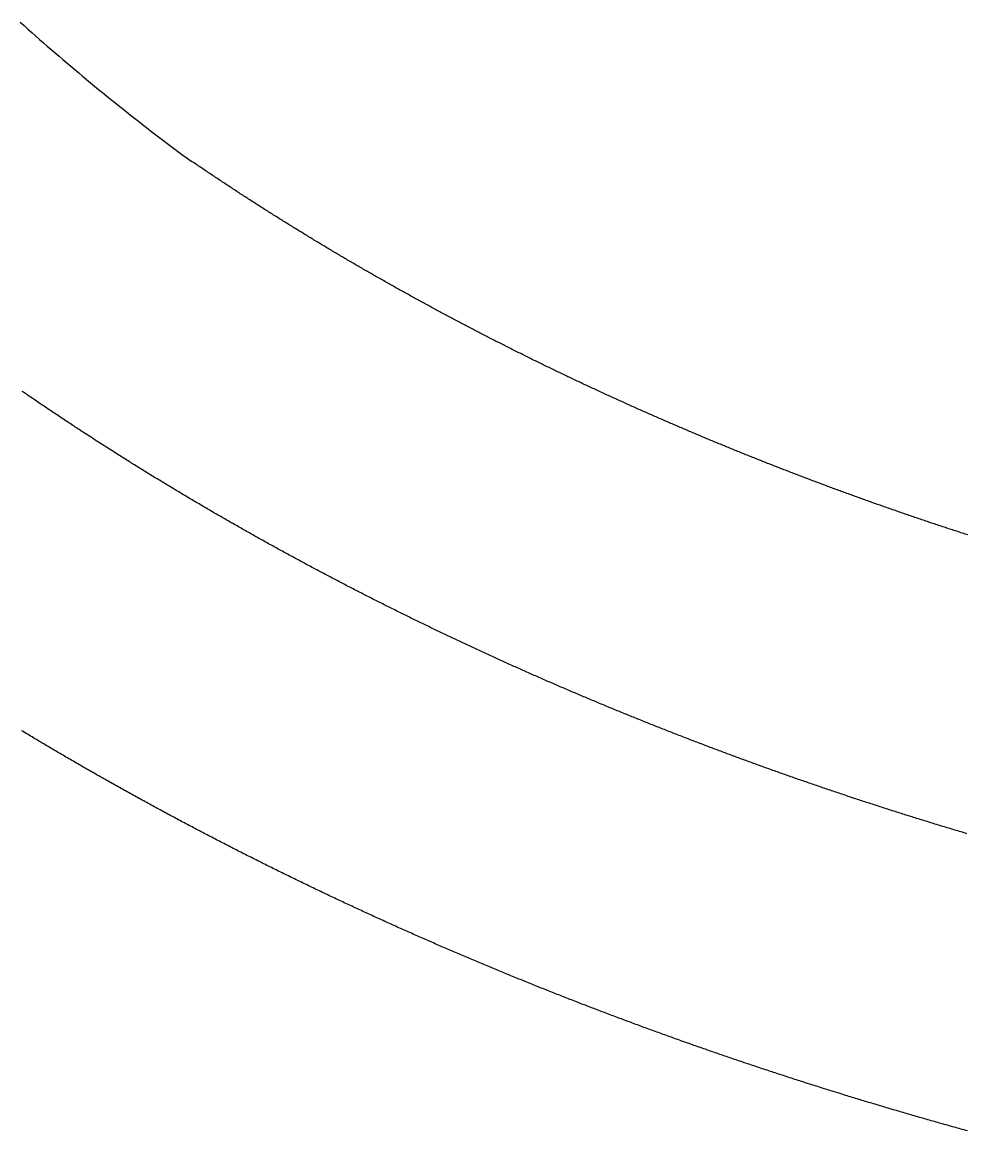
# Model space of a CAD drawing. Extents: x 10 to 206, y -65 to 73.
# Drawn here: x 169.824 to 170.258, y -52.644 to -52.136 of the extents above; entities that cross this region are included whole.
import ezdxf

# ---------------------------------------------------------------- set-up
doc = ezdxf.new("R2010")
doc.units = 0
doc.header["$LTSCALE"] = 0.5
doc.layers.add('LOGO', color=7, linetype='Continuous')

msp = doc.modelspace()

# ---------------------------------------------------------------- linework, layer by layer
at = {"layer": 'LOGO'}
for points in [[(169.82354068, -52.13602184), (169.82531202, -52.13760702), (169.82708594, -52.13918751), (169.82886246, -52.14076331), (169.83064155, -52.1423344), (169.83242322, -52.14390076), (169.83420744, -52.14546238), (169.8359942, -52.14701926), (169.83778351, -52.14857138), (169.83957535, -52.15011871), (169.8413697, -52.15166126), (169.84316657, -52.15319901), (169.84496593, -52.15473195), (169.84676778, -52.15626006), (169.84857212, -52.15778332), (169.85037892, -52.15930174), (169.85218818, -52.16081529), (169.8539999, -52.16232396), (169.85581405, -52.16382773), (169.85763063, -52.1653266), (169.85944964, -52.16682056), (169.86127105, -52.16830958), (169.86309487, -52.16979366), (169.86492108, -52.17127278), (169.86674967, -52.17274694), (169.86858063, -52.17421611), (169.87041395, -52.17568028), (169.87224963, -52.17713945), (169.87408765, -52.17859359), (169.875928, -52.1800427), (169.87777067, -52.18148676), (169.87961566, -52.18292576), (169.88146294, -52.18435969), (169.88331253, -52.18578853), (169.88516439, -52.18721227), (169.88701853, -52.1886309), (169.88887493, -52.19004441), (169.89073359, -52.19145277), (169.89259449, -52.19285599), (169.89445762, -52.19425404), (169.89632298, -52.19564691), (169.89819056, -52.19703459), (169.90006033, -52.19841707), (169.90193231, -52.19979433)], [(170.25809977, -52.37118205), (170.25745662, -52.3709742), (170.25681361, -52.37076609), (170.25617072, -52.37055773), (170.25552796, -52.3703491), (170.25488533, -52.37014022), (170.25424283, -52.36993107), (170.25360046, -52.36972167), (170.25295821, -52.36951201), (170.2523161, -52.36930209), (170.25167412, -52.36909191), (170.25103226, -52.36888148), (170.25039054, -52.36867078), (170.24974895, -52.36845983), (170.24910749, -52.36824862), (170.24846615, -52.36803715), (170.24782495, -52.36782542), (170.24718388, -52.36761343), (170.24654294, -52.36740118), (170.24590214, -52.36718868), (170.24526146, -52.36697591), (170.24462092, -52.36676289), (170.2439805, -52.3665496), (170.24334022, -52.36633606), (170.24270008, -52.36612226), (170.24206006, -52.3659082), (170.24142018, -52.36569389), (170.24078043, -52.36547931), (170.24014081, -52.36526447), (170.23950133, -52.36504938), (170.23886198, -52.36483403), (170.23822276, -52.36461841), (170.23758368, -52.36440254), (170.23694473, -52.36418641), (170.23630592, -52.36397002), (170.23566724, -52.36375337), (170.23502869, -52.36353647), (170.23439028, -52.3633193), (170.23375201, -52.36310188), (170.23311387, -52.36288419), (170.23247586, -52.36266625), (170.23183799, -52.36244804), (170.23120026, -52.36222958), (170.23056266, -52.36201086), (170.2299252, -52.36179188), (170.22928787, -52.36157264), (170.22865068, -52.36135314), (170.22801363, -52.36113339), (170.22737671, -52.36091337), (170.22673993, -52.36069309), (170.22610329, -52.36047256), (170.22546679, -52.36025176), (170.22483042, -52.36003071), (170.22419419, -52.3598094), (170.2235581, -52.35958783), (170.22292215, -52.35936599), (170.22228633, -52.3591439), (170.22165065, -52.35892155), (170.22101511, -52.35869894), (170.22037971, -52.35847607), (170.21974445, -52.35825295), (170.21910933, -52.35802956), (170.21847435, -52.35780591), (170.21783951, -52.357582), (170.21720481, -52.35735784), (170.21657024, -52.35713341), (170.21593582, -52.35690873), (170.21530154, -52.35668378), (170.21466739, -52.35645858), (170.21403339, -52.35623312), (170.21339953, -52.35600739), (170.21276581, -52.35578141), (170.21213223, -52.35555517), (170.2114988, -52.35532867), (170.2108655, -52.35510191), (170.21023235, -52.35487489), (170.20959934, -52.35464761), (170.20896647, -52.35442007), (170.20833374, -52.35419227), (170.20770115, -52.35396421), (170.20706871, -52.35373589), (170.20643641, -52.35350731), (170.20580426, -52.35327847), (170.20517224, -52.35304937), (170.20454037, -52.35282002), (170.20390865, -52.3525904), (170.20327707, -52.35236052), (170.20264563, -52.35213038), (170.20201433, -52.35189999), (170.20138318, -52.35166933), (170.20075218, -52.35143841), (170.20012132, -52.35120724), (170.1994906, -52.3509758), (170.19886003, -52.35074411), (170.19822961, -52.35051215), (170.19759933, -52.35027993), (170.19696919, -52.35004746), (170.1963392, -52.34981472), (170.19570936, -52.34958173), (170.19507967, -52.34934847), (170.19445012, -52.34911496), (170.19382071, -52.34888118), (170.19319146, -52.34864715), (170.19256235, -52.34841285), (170.19193338, -52.3481783), (170.19130457, -52.34794348), (170.1906759, -52.34770841), (170.19004738, -52.34747307), (170.18941901, -52.34723747), (170.18879078, -52.34700162), (170.18816271, -52.3467655), (170.18753478, -52.34652913), (170.186907, -52.34629249), (170.18627937, -52.34605559), (170.18565189, -52.34581844), (170.18502456, -52.34558102), (170.18439738, -52.34534334), (170.18377034, -52.34510541), (170.18314346, -52.34486721), (170.18251673, -52.34462875), (170.18189014, -52.34439003), (170.18126371, -52.34415106), (170.18063743, -52.34391182), (170.18001129, -52.34367232), (170.17938531, -52.34343256), (170.17875948, -52.34319254), (170.1781338, -52.34295226), (170.17750827, -52.34271172), (170.1768829, -52.34247092), (170.17625767, -52.34222986), (170.1756326, -52.34198854), (170.17500768, -52.34174696), (170.17438291, -52.34150512), (170.1737583, -52.34126301), (170.17313383, -52.34102065), (170.17250952, -52.34077803), (170.17188537, -52.34053514), (170.17126136, -52.340292), (170.17063751, -52.34004859), (170.17001381, -52.33980493), (170.16939027, -52.339561), (170.16876688, -52.33931681), (170.16814365, -52.33907237), (170.16752056, -52.33882766), (170.16689764, -52.33858269), (170.16627487, -52.33833746), (170.16565225, -52.33809197), (170.16502979, -52.33784622), (170.16440748, -52.33760021), (170.16378533, -52.33735394), (170.16316333, -52.33710741), (170.16254149, -52.33686061), (170.16191981, -52.33661356), (170.16129828, -52.33636625), (170.16067691, -52.33611867), (170.1600557, -52.33587083), (170.15943464, -52.33562274), (170.15881374, -52.33537438), (170.15819299, -52.33512576), (170.15757241, -52.33487688), (170.15695198, -52.33462774), (170.15633171, -52.33437834), (170.15571159, -52.33412868), (170.15509164, -52.33387875), (170.15447184, -52.33362857), (170.1538522, -52.33337813), (170.15323272, -52.33312742), (170.1526134, -52.33287645), (170.15199423, -52.33262523), (170.15137523, -52.33237374), (170.15075639, -52.33212199), (170.1501377, -52.33186998), (170.14951917, -52.33161771), (170.14890081, -52.33136517), (170.1482826, -52.33111238), (170.14766456, -52.33085932), (170.14704667, -52.33060601), (170.14642895, -52.33035243), (170.14581139, -52.33009859), (170.14519398, -52.32984449), (170.14457674, -52.32959013), (170.14395966, -52.32933551), (170.14334274, -52.32908063), (170.14272599, -52.32882549), (170.14210939, -52.32857008), (170.14149296, -52.32831441), (170.14087669, -52.32805849), (170.14026058, -52.3278023), (170.13964464, -52.32754585), (170.13902885, -52.32728914), (170.13841323, -52.32703216), (170.13779778, -52.32677493), (170.13718248, -52.32651744), (170.13656735, -52.32625968), (170.13595239, -52.32600166), (170.13533759, -52.32574338), (170.13472295, -52.32548484), (170.13410848, -52.32522604), (170.13349417, -52.32496698), (170.13288002, -52.32470765), (170.13226604, -52.32444806), (170.13165223, -52.32418822), (170.13103858, -52.32392811), (170.1304251, -52.32366774), (170.12981178, -52.3234071), (170.12919863, -52.32314621), (170.12858564, -52.32288505), (170.12797282, -52.32262364), (170.12736016, -52.32236196), (170.12674768, -52.32210002), (170.12613536, -52.32183782), (170.1255232, -52.32157535), (170.12491122, -52.32131263), (170.1242994, -52.32104964), (170.12368774, -52.3207864), (170.12307626, -52.32052289), (170.12246494, -52.32025911), (170.12185379, -52.31999508), (170.12124281, -52.31973079), (170.120632, -52.31946623), (170.12002136, -52.31920141), (170.11941088, -52.31893633), (170.11880058, -52.31867099), (170.11819044, -52.31840539), (170.11758047, -52.31813952), (170.11697067, -52.31787339), (170.11636105, -52.31760701), (170.11575159, -52.31734035), (170.1151423, -52.31707344), (170.11453318, -52.31680627), (170.11392423, -52.31653883), (170.11331546, -52.31627113), (170.11270685, -52.31600317), (170.11209841, -52.31573495), (170.11149015, -52.31546647), (170.11088206, -52.31519772), (170.11027413, -52.31492871), (170.10966638, -52.31465944), (170.10905881, -52.31438991), (170.1084514, -52.31412012), (170.10784417, -52.31385006), (170.1072371, -52.31357974), (170.10663021, -52.31330916), (170.1060235, -52.31303832), (170.10541696, -52.31276722), (170.10481059, -52.31249585), (170.10420439, -52.31222422), (170.10359837, -52.31195233), (170.10299252, -52.31168018), (170.10238684, -52.31140776), (170.10178134, -52.31113509), (170.10117601, -52.31086215), (170.10057086, -52.31058895), (170.09996588, -52.31031548), (170.09936108, -52.31004176), (170.09875645, -52.30976777), (170.098152, -52.30949352), (170.09754772, -52.309219), (170.09694362, -52.30894423), (170.09633969, -52.30866919), (170.09573594, -52.30839389), (170.09513237, -52.30811833), (170.09452897, -52.30784251), (170.09392575, -52.30756642), (170.0933227, -52.30729007), (170.09271984, -52.30701346), (170.09211715, -52.30673658), (170.09151463, -52.30645945), (170.0909123, -52.30618205), (170.09031014, -52.30590439), (170.08970816, -52.30562646), (170.08910635, -52.30534828), (170.08850473, -52.30506983), (170.08790328, -52.30479112), (170.08730202, -52.30451214), (170.08670093, -52.30423291), (170.08610002, -52.30395341), (170.08549929, -52.30367365), (170.08489873, -52.30339362), (170.08429836, -52.30311334), (170.08369817, -52.30283279), (170.08309816, -52.30255198), (170.08249832, -52.3022709), (170.08189867, -52.30198956), (170.0812992, -52.30170796), (170.08069991, -52.3014261), (170.0801008, -52.30114398), (170.07950187, -52.30086159), (170.07890312, -52.30057894), (170.07830455, -52.30029602), (170.07770616, -52.30001285), (170.07710796, -52.29972941), (170.07650993, -52.29944571), (170.07591209, -52.29916174), (170.07531444, -52.29887752), (170.07471696, -52.29859303), (170.07411967, -52.29830827), (170.07352256, -52.29802326), (170.07292563, -52.29773798), (170.07232888, -52.29745244), (170.07173232, -52.29716663), (170.07113594, -52.29688056), (170.07053975, -52.29659423), (170.06994374, -52.29630764), (170.06934791, -52.29602078), (170.06875227, -52.29573366), (170.06815681, -52.29544628), (170.06756154, -52.29515864), (170.06696645, -52.29487073), (170.06637155, -52.29458256), (170.06577683, -52.29429412), (170.0651823, -52.29400542), (170.06458795, -52.29371646), (170.06399379, -52.29342724), (170.06339982, -52.29313775), (170.06280603, -52.292848), (170.06221242, -52.29255799), (170.06161901, -52.29226771), (170.06102578, -52.29197717), (170.06043274, -52.29168637), (170.05983988, -52.2913953), (170.05924721, -52.29110397), (170.05865473, -52.29081238), (170.05806244, -52.29052052), (170.05747033, -52.29022841), (170.05687841, -52.28993602), (170.05628668, -52.28964338), (170.05569514, -52.28935047), (170.05510379, -52.2890573), (170.05451262, -52.28876386), (170.05392165, -52.28847016), (170.05333086, -52.2881762), (170.05274026, -52.28788197), (170.05214984, -52.28758749), (170.05155961, -52.28729273), (170.05096957, -52.28699772), (170.05037972, -52.28670244), (170.04979005, -52.2864069), (170.04920057, -52.2861111), (170.04861128, -52.28581503), (170.04802217, -52.2855187), (170.04743326, -52.28522211), (170.04684453, -52.28492525), (170.04625599, -52.28462813), (170.04566764, -52.28433075), (170.04507948, -52.28403311), (170.04449151, -52.2837352), (170.04390373, -52.28343703), (170.04331614, -52.28313859), (170.04272874, -52.2828399), (170.04214153, -52.28254094), (170.04155451, -52.28224172), (170.04096768, -52.28194224), (170.04038104, -52.28164249), (170.03979459, -52.28134248), (170.03920833, -52.28104221), (170.03862227, -52.28074167), (170.03803639, -52.28044088), (170.03745071, -52.28013982), (170.03686523, -52.2798385), (170.03627993, -52.27953691), (170.03569483, -52.27923506), (170.03510992, -52.27893296), (170.0345252, -52.27863058), (170.03394068, -52.27832795), (170.03335635, -52.27802505), (170.03277221, -52.2777219), (170.03218827, -52.27741847), (170.03160452, -52.27711479), (170.03102097, -52.27681085), (170.03043761, -52.27650664), (170.02985445, -52.27620217), (170.02927148, -52.27589744), (170.02868871, -52.27559244), (170.02810613, -52.27528719), (170.02752375, -52.27498167), (170.02694156, -52.27467589), (170.02635957, -52.27436985), (170.02577778, -52.27406354), (170.02519619, -52.27375698), (170.02461479, -52.27345015), (170.02403359, -52.27314306), (170.02345259, -52.27283571), (170.02287178, -52.27252809), (170.02229117, -52.27222022), (170.02171076, -52.27191208), (170.02113055, -52.27160368), (170.02055054, -52.27129502), (170.01997073, -52.2709861), (170.01939111, -52.27067692), (170.0188117, -52.27036747), (170.01823248, -52.27005776), (170.01765347, -52.26974779), (170.01707465, -52.26943756), (170.01649604, -52.26912707), (170.01591762, -52.26881632), (170.01533941, -52.2685053), (170.01476139, -52.26819402), (170.01418358, -52.26788248), (170.01360597, -52.26757068), (170.01302856, -52.26725862), (170.01245135, -52.2669463), (170.01187434, -52.26663372), (170.01129754, -52.26632087), (170.01072094, -52.26600776), (170.01014454, -52.2656944), (170.00956835, -52.26538077), (170.00899235, -52.26506688), (170.00841656, -52.26475273), (170.00784098, -52.26443831), (170.0072656, -52.26412364), (170.00669042, -52.2638087), (170.00611545, -52.26349351), (170.00554068, -52.26317805), (170.00496611, -52.26286233), (170.00439175, -52.26254635), (170.0038176, -52.26223011), (170.00324365, -52.26191361), (170.00266991, -52.26159685), (170.00209637, -52.26127983), (170.00152304, -52.26096254), (170.00094991, -52.260645), (170.000377, -52.26032719), (169.99980428, -52.26000913), (169.99923178, -52.2596908), (169.99865948, -52.25937221), (169.99808739, -52.25905336), (169.99751551, -52.25873425), (169.99694384, -52.25841488), (169.99637237, -52.25809525), (169.99580111, -52.25777536), (169.99523006, -52.25745521), (169.99465922, -52.25713479), (169.99408859, -52.25681412), (169.99351817, -52.25649319), (169.99294795, -52.25617199), (169.99237795, -52.25585054), (169.99180816, -52.25552882), (169.99123857, -52.25520685), (169.9906692, -52.25488461), (169.99010004, -52.25456212), (169.98953108, -52.25423936), (169.98896234, -52.25391634), (169.98839381, -52.25359307), (169.9878255, -52.25326953), (169.98725739, -52.25294573), (169.9866895, -52.25262167), (169.98612181, -52.25229735), (169.98555434, -52.25197278), (169.98498709, -52.25164794), (169.98442004, -52.25132284), (169.98385321, -52.25099748), (169.98328659, -52.25067186), (169.98272019, -52.25034598), (169.982154, -52.25001984), (169.98158802, -52.24969345), (169.98102226, -52.24936679), (169.98045671, -52.24903987), (169.97989137, -52.24871269), (169.97932626, -52.24838525), (169.97876135, -52.24805755), (169.97819666, -52.2477296), (169.97763219, -52.24740138), (169.97706793, -52.2470729), (169.97650389, -52.24674416), (169.97594007, -52.24641517), (169.97537646, -52.24608591), (169.97481307, -52.24575639), (169.97424989, -52.24542662), (169.97368693, -52.24509658), (169.97312419, -52.24476629), (169.97256167, -52.24443573), (169.97199936, -52.24410492), (169.97143728, -52.24377385), (169.97087541, -52.24344251), (169.97031376, -52.24311092), (169.96975233, -52.24277907), (169.96919111, -52.24244696), (169.96863012, -52.24211459), (169.96806935, -52.24178196), (169.96750879, -52.24144907), (169.96694846, -52.24111592), (169.96638834, -52.24078251), (169.96582845, -52.24044884), (169.96526877, -52.24011492), (169.96470932, -52.23978073), (169.96415009, -52.23944629), (169.96359107, -52.23911158), (169.96303228, -52.23877662), (169.96247372, -52.2384414), (169.96191537, -52.23810591), (169.96135724, -52.23777017), (169.96079934, -52.23743418), (169.96024166, -52.23709792), (169.95968421, -52.2367614), (169.95912697, -52.23642462), (169.95856996, -52.23608759), (169.95801317, -52.2357503), (169.95745661, -52.23541274), (169.95690027, -52.23507493), (169.95634415, -52.23473686), (169.95578826, -52.23439853), (169.9552326, -52.23405994), (169.95467715, -52.2337211), (169.95412194, -52.23338199), (169.95356695, -52.23304263), (169.95301218, -52.23270301), (169.95245764, -52.23236313), (169.95190332, -52.23202299), (169.95134924, -52.23168259), (169.95079537, -52.23134193), (169.95024174, -52.23100102), (169.94968833, -52.23065984), (169.94913515, -52.23031841), (169.94858219, -52.22997672), (169.94802946, -52.22963477), (169.94747697, -52.22929256), (169.94692469, -52.2289501), (169.94637265, -52.22860737), (169.94582084, -52.22826439), (169.94526925, -52.22792115), (169.94471789, -52.22757765), (169.94416676, -52.22723389), (169.94361586, -52.22688988), (169.94306519, -52.22654561), (169.94251475, -52.22620107), (169.94196454, -52.22585628), (169.94141456, -52.22551124), (169.94086481, -52.22516593), (169.9403153, -52.22482037), (169.93976601, -52.22447454), (169.93921695, -52.22412846), (169.93866813, -52.22378213), (169.93811953, -52.22343553), (169.93757117, -52.22308868), (169.93702304, -52.22274157), (169.93647514, -52.2223942), (169.93592748, -52.22204657), (169.93538004, -52.22169868), (169.93483284, -52.22135054), (169.93428588, -52.22100214), (169.93373914, -52.22065348), (169.93319264, -52.22030457), (169.93264638, -52.21995539), (169.93210034, -52.21960596), (169.93155455, -52.21925627), (169.93100898, -52.21890633), (169.93046365, -52.21855612), (169.92991856, -52.21820566), (169.9293737, -52.21785494), (169.92882908, -52.21750397), (169.92828469, -52.21715273), (169.92774054, -52.21680124), (169.92719662, -52.21644949), (169.92665294, -52.21609749), (169.9261095, -52.21574522), (169.92556629, -52.2153927), (169.92502332, -52.21503992), (169.92448059, -52.21468689), (169.9239381, -52.21433359), (169.92339584, -52.21398004), (169.92285382, -52.21362624), (169.92231204, -52.21327217), (169.9217705, -52.21291785), (169.92122919, -52.21256327), (169.92068813, -52.21220844), (169.9201473, -52.21185335), (169.91960671, -52.211498), (169.91906636, -52.21114239), (169.91852626, -52.21078652), (169.91798639, -52.2104304), (169.91744676, -52.21007403), (169.91690737, -52.20971739), (169.91636822, -52.2093605), (169.91582932, -52.20900335), (169.91529065, -52.20864595), (169.91475223, -52.20828829), (169.91421404, -52.20793037), (169.9136761, -52.20757219), (169.9131384, -52.20721376), (169.91260094, -52.20685507), (169.91206373, -52.20649612), (169.91152676, -52.20613692), (169.91099003, -52.20577746), (169.91045354, -52.20541775), (169.9099173, -52.20505778), (169.9093813, -52.20469755), (169.90884554, -52.20433706), (169.90831003, -52.20397632), (169.90777476, -52.20361532), (169.90723974, -52.20325407), (169.90670496, -52.20289256), (169.90617042, -52.20253079), (169.90563614, -52.20216877), (169.90510209, -52.20180649), (169.90456829, -52.20144395), (169.90403474, -52.20108116), (169.90350143, -52.20071811), (169.90296837, -52.20035481), (169.90243556, -52.19999124), (169.90190299, -52.19962743)], [(170.25767085, -52.50817175), (170.2569686, -52.50796315), (170.25626646, -52.50775427), (170.25556442, -52.50754511), (170.25486249, -52.50733566), (170.25416067, -52.50712592), (170.25345896, -52.5069159), (170.25275735, -52.50670559), (170.25205585, -52.506495), (170.25135446, -52.50628412), (170.25065317, -52.50607296), (170.24995199, -52.50586151), (170.24925093, -52.50564977), (170.24854997, -52.50543775), (170.24784911, -52.50522544), (170.24714837, -52.50501285), (170.24644774, -52.50479997), (170.24574721, -52.5045868), (170.2450468, -52.50437335), (170.24434649, -52.50415962), (170.24364629, -52.50394559), (170.24294621, -52.50373128), (170.24224623, -52.50351669), (170.24154636, -52.50330181), (170.24084661, -52.50308664), (170.24014696, -52.50287118), (170.23944743, -52.50265544), (170.238748, -52.50243941), (170.23804869, -52.5022231), (170.23734949, -52.5020065), (170.2366504, -52.50178961), (170.23595142, -52.50157244), (170.23525256, -52.50135498), (170.2345538, -52.50113723), (170.23385516, -52.5009192), (170.23315663, -52.50070088), (170.23245821, -52.50048227), (170.23175991, -52.50026338), (170.23106172, -52.5000442), (170.23036364, -52.49982473), (170.22966568, -52.49960498), (170.22896783, -52.49938494), (170.22827009, -52.49916461), (170.22757246, -52.49894399), (170.22687495, -52.49872309), (170.22617756, -52.4985019), (170.22548028, -52.49828042), (170.22478311, -52.49805866), (170.22408606, -52.49783661), (170.22338912, -52.49761427), (170.2226923, -52.49739164), (170.2219956, -52.49716873), (170.22129901, -52.49694553), (170.22060253, -52.49672204), (170.21990617, -52.49649827), (170.21920993, -52.4962742), (170.21851381, -52.49604985), (170.2178178, -52.49582521), (170.2171219, -52.49560029), (170.21642613, -52.49537507), (170.21573047, -52.49514957), (170.21503493, -52.49492378), (170.2143395, -52.49469771), (170.21364419, -52.49447134), (170.212949, -52.49424469), (170.21225393, -52.49401775), (170.21155898, -52.49379052), (170.21086414, -52.493563), (170.21016943, -52.4933352), (170.20947483, -52.4931071), (170.20878035, -52.49287872), (170.20808599, -52.49265005), (170.20739175, -52.49242109), (170.20669763, -52.49219185), (170.20600363, -52.49196231), (170.20530975, -52.49173249), (170.20461598, -52.49150238), (170.20392234, -52.49127198), (170.20322882, -52.49104129), (170.20253542, -52.49081031), (170.20184214, -52.49057905), (170.20114898, -52.4903475), (170.20045594, -52.49011565), (170.19976303, -52.48988352), (170.19907023, -52.4896511), (170.19837756, -52.48941839), (170.197685, -52.48918539), (170.19699257, -52.48895211), (170.19630027, -52.48871853), (170.19560808, -52.48848467), (170.19491602, -52.48825051), (170.19422408, -52.48801607), (170.19353226, -52.48778134), (170.19284056, -52.48754632), (170.19214899, -52.48731101), (170.19145755, -52.48707541), (170.19076622, -52.48683952), (170.19007502, -52.48660335), (170.18938395, -52.48636688), (170.18869299, -52.48613012), (170.18800217, -52.48589308), (170.18731146, -52.48565574), (170.18662088, -52.48541812), (170.18593043, -52.4851802), (170.1852401, -52.484942), (170.1845499, -52.48470351), (170.18385982, -52.48446472), (170.18316987, -52.48422565), (170.18248005, -52.48398629), (170.18179035, -52.48374664), (170.18110077, -52.4835067), (170.18041132, -52.48326646), (170.179722, -52.48302594), (170.17903281, -52.48278513), (170.17834374, -52.48254403), (170.1776548, -52.48230264), (170.17696599, -52.48206096), (170.17627731, -52.48181898), (170.17558875, -52.48157672), (170.17490032, -52.48133417), (170.17421202, -52.48109133), (170.17352385, -52.4808482), (170.1728358, -52.48060477), (170.17214788, -52.48036106), (170.1714601, -52.48011706), (170.17077244, -52.47987276), (170.17008491, -52.47962818), (170.16939751, -52.4793833), (170.16871024, -52.47913814), (170.1680231, -52.47889268), (170.16733609, -52.47864693), (170.16664921, -52.4784009), (170.16596246, -52.47815457), (170.16527584, -52.47790795), (170.16458935, -52.47766104), (170.16390299, -52.47741384), (170.16321676, -52.47716635), (170.16253067, -52.47691857), (170.1618447, -52.47667049), (170.16115887, -52.47642213), (170.16047317, -52.47617347), (170.1597876, -52.47592453), (170.15910216, -52.47567529), (170.15841686, -52.47542576), (170.15773168, -52.47517594), (170.15704664, -52.47492583), (170.15636174, -52.47467543), (170.15567696, -52.47442473), (170.15499232, -52.47417375), (170.15430781, -52.47392247), (170.15362344, -52.4736709), (170.1529392, -52.47341904), (170.15225509, -52.47316689), (170.15157112, -52.47291445), (170.15088729, -52.47266171), (170.15020358, -52.47240869), (170.14952001, -52.47215537), (170.14883658, -52.47190176), (170.14815328, -52.47164786), (170.14747012, -52.47139367), (170.14678709, -52.47113918), (170.1461042, -52.47088441), (170.14542144, -52.47062934), (170.14473882, -52.47037398), (170.14405634, -52.47011832), (170.14337399, -52.46986238), (170.14269178, -52.46960614), (170.1420097, -52.46934961), (170.14132776, -52.46909279), (170.14064596, -52.46883568), (170.1399643, -52.46857827), (170.13928277, -52.46832057), (170.13860139, -52.46806258), (170.13792013, -52.4678043), (170.13723902, -52.46754572), (170.13655805, -52.46728686), (170.13587721, -52.4670277), (170.13519651, -52.46676824), (170.13451596, -52.4665085), (170.13383554, -52.46624846), (170.13315525, -52.46598813), (170.13247511, -52.4657275), (170.13179511, -52.46546659), (170.13111525, -52.46520538), (170.13043553, -52.46494388), (170.12975594, -52.46468208), (170.1290765, -52.46441999), (170.1283972, -52.46415761), (170.12771804, -52.46389494), (170.12703902, -52.46363197), (170.12636014, -52.46336871), (170.1256814, -52.46310516), (170.1250028, -52.46284131), (170.12432435, -52.46257717), (170.12364603, -52.46231274), (170.12296786, -52.46204801), (170.12228983, -52.46178299), (170.12161194, -52.46151768), (170.1209342, -52.46125207), (170.12025659, -52.46098617), (170.11957913, -52.46071998), (170.11890182, -52.46045349), (170.11822464, -52.46018671), (170.11754761, -52.45991964), (170.11687073, -52.45965227), (170.11619398, -52.45938461), (170.11551738, -52.45911665), (170.11484093, -52.4588484), (170.11416462, -52.45857986), (170.11348845, -52.45831102), (170.11281243, -52.45804189), (170.11213655, -52.45777247), (170.11146082, -52.45750275), (170.11078523, -52.45723274), (170.11010979, -52.45696243), (170.10943449, -52.45669183), (170.10875934, -52.45642093), (170.10808434, -52.45614974), (170.10740948, -52.45587826), (170.10673477, -52.45560648), (170.1060602, -52.45533441), (170.10538578, -52.45506204), (170.10471151, -52.45478938), (170.10403738, -52.45451643), (170.10336341, -52.45424318), (170.10268958, -52.45396963), (170.10201589, -52.45369579), (170.10134236, -52.45342166), (170.10066897, -52.45314723), (170.09999573, -52.45287251), (170.09932264, -52.45259749), (170.0986497, -52.45232218), (170.0979769, -52.45204657), (170.09730426, -52.45177067), (170.09663176, -52.45149447), (170.09595942, -52.45121798), (170.09528722, -52.45094119), (170.09461517, -52.45066411), (170.09394327, -52.45038673), (170.09327153, -52.45010906), (170.09259993, -52.44983109), (170.09192848, -52.44955283), (170.09125718, -52.44927427), (170.09058604, -52.44899542), (170.08991504, -52.44871627), (170.0892442, -52.44843682), (170.0885735, -52.44815708), (170.08790296, -52.44787705), (170.08723257, -52.44759672), (170.08656234, -52.44731609), (170.08589225, -52.44703517), (170.08522232, -52.44675395), (170.08455253, -52.44647244), (170.0838829, -52.44619063), (170.08321343, -52.44590853), (170.0825441, -52.44562613), (170.08187493, -52.44534343), (170.08120592, -52.44506044), (170.08053705, -52.44477715), (170.07986834, -52.44449357), (170.07919979, -52.44420969), (170.07853139, -52.44392552), (170.07786314, -52.44364104), (170.07719504, -52.44335628), (170.0765271, -52.44307121), (170.07585932, -52.44278585), (170.07519169, -52.4425002), (170.07452422, -52.44221424), (170.0738569, -52.441928), (170.07318973, -52.44164145), (170.07252273, -52.44135461), (170.07185587, -52.44106747), (170.07118918, -52.44078004), (170.07052264, -52.44049231), (170.06985626, -52.44020428), (170.06919003, -52.43991595), (170.06852396, -52.43962733), (170.06785805, -52.43933842), (170.06719229, -52.4390492), (170.06652669, -52.43875969), (170.06586125, -52.43846988), (170.06519597, -52.43817978), (170.06453084, -52.43788938), (170.06386587, -52.43759868), (170.06320107, -52.43730768), (170.06253641, -52.43701639), (170.06187192, -52.4367248), (170.06120759, -52.43643291), (170.06054342, -52.43614073), (170.0598794, -52.43584825), (170.05921554, -52.43555547), (170.05855185, -52.4352624), (170.05788831, -52.43496902), (170.05722493, -52.43467535), (170.05656172, -52.43438139), (170.05589866, -52.43408712), (170.05523577, -52.43379256), (170.05457303, -52.4334977), (170.05391046, -52.43320254), (170.05324804, -52.43290709), (170.05258579, -52.43261134), (170.0519237, -52.43231529), (170.05126177, -52.43201894), (170.0506, -52.43172229), (170.0499384, -52.43142535), (170.04927695, -52.43112811), (170.04861567, -52.43083057), (170.04795455, -52.43053273), (170.0472936, -52.4302346), (170.04663281, -52.42993616), (170.04597218, -52.42963743), (170.04531171, -52.42933841), (170.0446514, -52.42903908), (170.04399126, -52.42873945), (170.04333129, -52.42843953), (170.04267148, -52.42813931), (170.04201183, -52.42783879), (170.04135234, -52.42753797), (170.04069302, -52.42723685), (170.04003387, -52.42693544), (170.03937488, -52.42663372), (170.03871606, -52.42633171), (170.0380574, -52.4260294), (170.0373989, -52.42572679), (170.03674057, -52.42542388), (170.03608241, -52.42512068), (170.03542441, -52.42481717), (170.03476658, -52.42451337), (170.03410892, -52.42420927), (170.03345142, -52.42390487), (170.03279409, -52.42360016), (170.03213693, -52.42329517), (170.03147993, -52.42298987), (170.0308231, -52.42268427), (170.03016644, -52.42237837), (170.02950994, -52.42207218), (170.02885362, -52.42176568), (170.02819746, -52.42145889), (170.02754147, -52.4211518), (170.02688565, -52.42084441), (170.02622999, -52.42053672), (170.02557451, -52.42022873), (170.02491919, -52.41992044), (170.02426404, -52.41961185), (170.02360907, -52.41930296), (170.02295426, -52.41899377), (170.02229962, -52.41868428), (170.02164515, -52.41837449), (170.02099085, -52.41806441), (170.02033672, -52.41775402), (170.01968276, -52.41744334), (170.01902898, -52.41713235), (170.01837536, -52.41682106), (170.01772191, -52.41650948), (170.01706864, -52.41619759), (170.01641554, -52.41588541), (170.0157626, -52.41557292), (170.01510984, -52.41526014), (170.01445726, -52.41494705), (170.01380484, -52.41463367), (170.0131526, -52.41431998), (170.01250052, -52.414006), (170.01184862, -52.41369171), (170.0111969, -52.41337713), (170.01054535, -52.41306224), (170.00989397, -52.41274705), (170.00924276, -52.41243157), (170.00859173, -52.41211578), (170.00794087, -52.41179969), (170.00729018, -52.41148331), (170.00663967, -52.41116662), (170.00598933, -52.41084963), (170.00533917, -52.41053234), (170.00468918, -52.41021475), (170.00403937, -52.40989686), (170.00338973, -52.40957867), (170.00274026, -52.40926017), (170.00209098, -52.40894138), (170.00144186, -52.40862229), (170.00079293, -52.40830289), (170.00014417, -52.4079832), (169.99949558, -52.4076632), (169.99884717, -52.4073429), (169.99819894, -52.4070223), (169.99755089, -52.4067014), (169.99690301, -52.4063802), (169.99625531, -52.4060587), (169.99560778, -52.4057369), (169.99496043, -52.40541479), (169.99431327, -52.40509239), (169.99366627, -52.40476968), (169.99301946, -52.40444667), (169.99237282, -52.40412336), (169.99172637, -52.40379975), (169.99108009, -52.40347584), (169.99043399, -52.40315162), (169.98978807, -52.40282711), (169.98914233, -52.40250229), (169.98849676, -52.40217717), (169.98785138, -52.40185175), (169.98720617, -52.40152603), (169.98656115, -52.4012), (169.98591631, -52.40087368), (169.98527164, -52.40054705), (169.98462716, -52.40022012), (169.98398286, -52.39989289), (169.98333873, -52.39956535), (169.98269479, -52.39923752), (169.98205103, -52.39890938), (169.98140745, -52.39858094), (169.98076405, -52.3982522), (169.98012084, -52.39792315), (169.9794778, -52.39759381), (169.97883495, -52.39726416), (169.97819228, -52.39693421), (169.97754979, -52.39660395), (169.97690749, -52.3962734), (169.97626536, -52.39594254), (169.97562342, -52.39561138), (169.97498167, -52.39527991), (169.97434009, -52.39494815), (169.9736987, -52.39461608), (169.9730575, -52.39428371), (169.97241648, -52.39395104), (169.97177564, -52.39361806), (169.97113498, -52.39328478), (169.97049451, -52.3929512), (169.96985423, -52.39261731), (169.96921413, -52.39228312), (169.96857421, -52.39194863), (169.96793448, -52.39161384), (169.96729493, -52.39127874), (169.96665557, -52.39094334), (169.9660164, -52.39060764), (169.96537741, -52.39027163), (169.96473861, -52.38993532), (169.96409999, -52.38959871), (169.96346156, -52.3892618), (169.96282332, -52.38892458), (169.96218527, -52.38858705), (169.9615474, -52.38824923), (169.96090971, -52.3879111), (169.96027222, -52.38757267), (169.95963491, -52.38723393), (169.95899779, -52.38689489), (169.95836086, -52.38655555), (169.95772412, -52.3862159), (169.95708756, -52.38587595), (169.95645119, -52.3855357), (169.95581502, -52.38519514), (169.95517903, -52.38485428), (169.95454322, -52.38451311), (169.95390761, -52.38417164), (169.95327219, -52.38382987), (169.95263696, -52.38348779), (169.95200192, -52.38314541), (169.95136706, -52.38280272), (169.9507324, -52.38245973), (169.95009793, -52.38211644), (169.94946364, -52.38177284), (169.94882955, -52.38142894), (169.94819565, -52.38108473), (169.94756194, -52.38074022), (169.94692842, -52.38039541), (169.9462951, -52.38005029), (169.94566196, -52.37970486), (169.94502902, -52.37935914), (169.94439627, -52.3790131), (169.94376371, -52.37866677), (169.94313134, -52.37832013), (169.94249916, -52.37797318), (169.94186718, -52.37762593), (169.94123539, -52.37727837), (169.94060379, -52.37693051), (169.93997239, -52.37658235), (169.93934118, -52.37623388), (169.93871016, -52.3758851), (169.93807934, -52.37553602), (169.93744871, -52.37518664), (169.93681828, -52.37483695), (169.93618804, -52.37448695), (169.93555799, -52.37413665), (169.93492814, -52.37378605), (169.93429848, -52.37343514), (169.93366902, -52.37308392), (169.93303976, -52.3727324), (169.93241069, -52.37238058), (169.93178181, -52.37202844), (169.93115313, -52.37167601), (169.93052465, -52.37132327), (169.92989636, -52.37097022), (169.92926827, -52.37061687), (169.92864038, -52.37026321), (169.92801268, -52.36990924), (169.92738518, -52.36955497), (169.92675788, -52.3692004), (169.92613077, -52.36884552), (169.92550386, -52.36849033), (169.92487715, -52.36813484), (169.92425064, -52.36777904), (169.92362432, -52.36742294), (169.9229982, -52.36706653), (169.92237229, -52.36670981), (169.92174657, -52.36635279), (169.92112104, -52.36599546), (169.92049572, -52.36563783), (169.9198706, -52.36527989), (169.91924567, -52.36492164), (169.91862095, -52.36456309), (169.91799644, -52.36420424), (169.91737215, -52.36384509), (169.91674806, -52.36348563), (169.91612418, -52.36312587), (169.91550051, -52.36276581), (169.91487705, -52.36240544), (169.91425381, -52.36204478), (169.91363077, -52.36168381), (169.91300795, -52.36132254), (169.91238534, -52.36096096), (169.91176294, -52.36059909), (169.91114075, -52.36023691), (169.91051878, -52.35987443), (169.90989701, -52.35951164), (169.90927546, -52.35914855), (169.90865413, -52.35878516), (169.908033, -52.35842147), (169.90741209, -52.35805748), (169.9067914, -52.35769318), (169.90617091, -52.35732858), (169.90555065, -52.35696368), (169.90493059, -52.35659847), (169.90431075, -52.35623296), (169.90369113, -52.35586715), (169.90307172, -52.35550104), (169.90245252, -52.35513462), (169.90183354, -52.3547679), (169.90121478, -52.35440087), (169.90059623, -52.35403355), (169.89997789, -52.35366592), (169.89935978, -52.35329799), (169.89874187, -52.35292975), (169.89812419, -52.35256121), (169.89750672, -52.35219237), (169.89688947, -52.35182323), (169.89627244, -52.35145378), (169.89565562, -52.35108403), (169.89503902, -52.35071397), (169.89442264, -52.35034361), (169.89380648, -52.34997295), (169.89319053, -52.34960199), (169.8925748, -52.34923072), (169.89195929, -52.34885915), (169.891344, -52.34848728), (169.89072893, -52.3481151), (169.89011408, -52.34774262), (169.88949945, -52.34736983), (169.88888504, -52.34699674), (169.88827084, -52.34662335), (169.88765687, -52.34624966), (169.88704312, -52.34587566), (169.88642958, -52.34550136), (169.88581627, -52.34512675), (169.88520318, -52.34475184), (169.88459031, -52.34437663), (169.88397766, -52.34400111), (169.88336523, -52.34362529), (169.88275302, -52.34324916), (169.88214104, -52.34287274), (169.88152928, -52.342496), (169.88091774, -52.34211897), (169.88030642, -52.34174163), (169.87969532, -52.34136398), (169.87908445, -52.34098604), (169.8784738, -52.34060778), (169.87786337, -52.34022923), (169.87725317, -52.33985037), (169.87664319, -52.33947121), (169.87603344, -52.33909174), (169.8754239, -52.33871197), (169.8748146, -52.33833189), (169.87420551, -52.33795151), (169.87359666, -52.33757083), (169.87298802, -52.33718984), (169.87237961, -52.33680855), (169.87177143, -52.33642695), (169.87116347, -52.33604505), (169.87055574, -52.33566284), (169.86994824, -52.33528033), (169.86934096, -52.33489752), (169.8687339, -52.3345144), (169.86812707, -52.33413098), (169.86752047, -52.33374725), (169.8669141, -52.33336322), (169.86630795, -52.33297889), (169.86570204, -52.33259424), (169.86509634, -52.3322093), (169.86449088, -52.33182405), (169.86388564, -52.3314385), (169.86328064, -52.33105264), (169.86267586, -52.33066647), (169.86207131, -52.33028001), (169.86146698, -52.32989323), (169.86086289, -52.32950616), (169.86025903, -52.32911877), (169.85965539, -52.32873109), (169.85905199, -52.3283431), (169.85844881, -52.3279548), (169.85784587, -52.3275662), (169.85724315, -52.32717729), (169.85664067, -52.32678808), (169.85603841, -52.32639857), (169.85543639, -52.32600875), (169.8548346, -52.32561862), (169.85423304, -52.32522819), (169.85363171, -52.32483745), (169.85303061, -52.32444641), (169.85242974, -52.32405507), (169.85182911, -52.32366342), (169.85122871, -52.32327146), (169.85062854, -52.3228792), (169.8500286, -52.32248663), (169.8494289, -52.32209376), (169.84882943, -52.32170058), (169.84823019, -52.3213071), (169.84763118, -52.32091331), (169.84703241, -52.32051922), (169.84643388, -52.32012482), (169.84583557, -52.31973012), (169.84523751, -52.31933511), (169.84463967, -52.3189398), (169.84404207, -52.31854418), (169.84344471, -52.31814825), (169.84284758, -52.31775202), (169.84225069, -52.31735549), (169.84165403, -52.31695864), (169.8410576, -52.3165615), (169.84046142, -52.31616404), (169.83986547, -52.31576629), (169.83926975, -52.31536822), (169.83867428, -52.31496985), (169.83807903, -52.31457118), (169.83748403, -52.3141722), (169.83688926, -52.31377291), (169.83629473, -52.31337332), (169.83570044, -52.31297342), (169.83510639, -52.31257321), (169.83451257, -52.3121727), (169.83391899, -52.31177189), (169.83332565, -52.31137077), (169.83273255, -52.31096934), (169.83213969, -52.3105676), (169.83154707, -52.31016556), (169.83095468, -52.30976322), (169.83036254, -52.30936057), (169.82977063, -52.30895761), (169.82917897, -52.30855434), (169.82858754, -52.30815077), (169.82799636, -52.3077469), (169.82740541, -52.30734272), (169.82681471, -52.30693823), (169.82622425, -52.30653343), (169.82563403, -52.30612833), (169.82504404, -52.30572292), (169.82447578, -52.30533198)], [(170.2578587, -52.64443159), (170.25710112, -52.64422312), (170.25634362, -52.64401434), (170.2555862, -52.64380524), (170.25482885, -52.64359584), (170.25407158, -52.64338612), (170.25331438, -52.64317609), (170.25255726, -52.64296575), (170.25180021, -52.64275509), (170.25104324, -52.64254412), (170.25028635, -52.64233284), (170.24952953, -52.64212125), (170.24877279, -52.64190935), (170.24801613, -52.64169713), (170.24725954, -52.6414846), (170.24650303, -52.64127175), (170.2457466, -52.6410586), (170.24499024, -52.64084513), (170.24423396, -52.64063134), (170.24347775, -52.64041725), (170.24272162, -52.64020284), (170.24196557, -52.63998811), (170.2412096, -52.63977308), (170.24045371, -52.63955773), (170.23969789, -52.63934206), (170.23894215, -52.63912608), (170.23818648, -52.63890979), (170.2374309, -52.63869319), (170.23667539, -52.63847626), (170.23591996, -52.63825903), (170.23516461, -52.63804148), (170.23440933, -52.63782362), (170.23365414, -52.63760544), (170.23289902, -52.63738695), (170.23214398, -52.63716814), (170.23138902, -52.63694902), (170.23063413, -52.63672958), (170.22987933, -52.63650983), (170.2291246, -52.63628976), (170.22836996, -52.63606938), (170.22761539, -52.63584869), (170.2268609, -52.63562767), (170.22610649, -52.63540635), (170.22535216, -52.6351847), (170.2245979, -52.63496275), (170.22384373, -52.63474047), (170.22308964, -52.63451788), (170.22233562, -52.63429498), (170.22158169, -52.63407176), (170.22082783, -52.63384822), (170.22007406, -52.63362436), (170.21932036, -52.63340019), (170.21856674, -52.63317571), (170.21781321, -52.63295091), (170.21705975, -52.63272579), (170.21630638, -52.63250035), (170.21555308, -52.6322746), (170.21479987, -52.63204853), (170.21404674, -52.63182215), (170.21329369, -52.63159545), (170.21254073, -52.63136843), (170.21178784, -52.6311411), (170.21103504, -52.63091345), (170.21028232, -52.63068548), (170.20952968, -52.63045719), (170.20877713, -52.63022859), (170.20802466, -52.62999967), (170.20727227, -52.62977044), (170.20651997, -52.62954088), (170.20576775, -52.62931101), (170.20501561, -52.62908082), (170.20426356, -52.62885032), (170.2035116, -52.6286195), (170.20275972, -52.62838836), (170.20200792, -52.6281569), (170.20125621, -52.62792512), (170.20050459, -52.62769303), (170.19975305, -52.62746062), (170.1990016, -52.62722789), (170.19825023, -52.62699485), (170.19749896, -52.62676148), (170.19674777, -52.6265278), (170.19599666, -52.6262938), (170.19524565, -52.62605949), (170.19449472, -52.62582485), (170.19374388, -52.6255899), (170.19299312, -52.62535462), (170.19224246, -52.62511903), (170.19149188, -52.62488312), (170.1907414, -52.6246469), (170.189991, -52.62441035), (170.18924069, -52.62417349), (170.18849047, -52.6239363), (170.18774034, -52.6236988), (170.1869903, -52.62346098), (170.18624036, -52.62322284), (170.1854905, -52.62298439), (170.18474073, -52.62274561), (170.18399106, -52.62250651), (170.18324147, -52.6222671), (170.18249198, -52.62202737), (170.18174258, -52.62178731), (170.18099327, -52.62154694), (170.18024405, -52.62130625), (170.17949493, -52.62106524), (170.1787459, -52.62082391), (170.17799696, -52.62058226), (170.17724811, -52.62034029), (170.17649936, -52.62009801), (170.1757507, -52.6198554), (170.17500214, -52.61961247), (170.17425367, -52.61936922), (170.17350529, -52.61912566), (170.17275701, -52.61888177), (170.17200882, -52.61863756), (170.17126073, -52.61839304), (170.17051274, -52.61814819), (170.16976484, -52.61790302), (170.16901703, -52.61765754), (170.16826932, -52.61741173), (170.16752171, -52.6171656), (170.1667742, -52.61691916), (170.16602678, -52.61667239), (170.16527946, -52.6164253), (170.16453223, -52.61617789), (170.16378511, -52.61593016), (170.16303808, -52.61568211), (170.16229115, -52.61543374), (170.16154432, -52.61518505), (170.16079758, -52.61493604), (170.16005095, -52.61468671), (170.15930441, -52.61443706), (170.15855797, -52.61418708), (170.15781164, -52.61393679), (170.1570654, -52.61368617), (170.15631926, -52.61343523), (170.15557322, -52.61318397), (170.15482729, -52.61293239), (170.15408145, -52.61268049), (170.15333571, -52.61242827), (170.15259008, -52.61217573), (170.15184455, -52.61192286), (170.15109912, -52.61166967), (170.15035379, -52.61141617), (170.14960856, -52.61116234), (170.14886343, -52.61090818), (170.14811841, -52.61065371), (170.14737349, -52.61039891), (170.14662868, -52.6101438), (170.14588396, -52.60988836), (170.14513935, -52.6096326), (170.14439485, -52.60937651), (170.14365044, -52.60912011), (170.14290615, -52.60886338), (170.14216195, -52.60860633), (170.14141787, -52.60834896), (170.14067388, -52.60809126), (170.13993, -52.60783325), (170.13918623, -52.60757491), (170.13844256, -52.60731625), (170.137699, -52.60705726), (170.13695555, -52.60679795), (170.1362122, -52.60653832), (170.13546896, -52.60627837), (170.13472582, -52.6060181), (170.1339828, -52.6057575), (170.13323988, -52.60549658), (170.13249706, -52.60523533), (170.13175436, -52.60497376), (170.13101176, -52.60471187), (170.13026927, -52.60444966), (170.12952689, -52.60418712), (170.12878462, -52.60392426), (170.12804246, -52.60366108), (170.12730041, -52.60339757), (170.12655847, -52.60313374), (170.12581663, -52.60286959), (170.12507491, -52.60260511), (170.1243333, -52.60234031), (170.1235918, -52.60207518), (170.1228504, -52.60180973), (170.12210912, -52.60154396), (170.12136795, -52.60127786), (170.1206269, -52.60101144), (170.11988595, -52.6007447), (170.11914512, -52.60047763), (170.1184044, -52.60021024), (170.11766379, -52.59994252), (170.11692329, -52.59967448), (170.11618291, -52.59940611), (170.11544263, -52.59913742), (170.11470248, -52.59886841), (170.11396243, -52.59859907), (170.1132225, -52.59832941), (170.11248269, -52.59805942), (170.11174299, -52.59778911), (170.1110034, -52.59751847), (170.11026393, -52.59724751), (170.10952457, -52.59697622), (170.10878533, -52.59670461), (170.10804621, -52.59643267), (170.1073072, -52.59616041), (170.1065683, -52.59588782), (170.10582952, -52.59561491), (170.10509086, -52.59534167), (170.10435232, -52.59506811), (170.10361389, -52.59479422), (170.10287558, -52.59452001), (170.10213739, -52.59424547), (170.10139931, -52.59397061), (170.10066136, -52.59369542), (170.09992352, -52.5934199), (170.0991858, -52.59314406), (170.0984482, -52.59286789), (170.09771071, -52.5925914), (170.09697335, -52.59231458), (170.0962361, -52.59203744), (170.09549898, -52.59175997), (170.09476198, -52.59148217), (170.09402509, -52.59120405), (170.09328833, -52.5909256), (170.09255168, -52.59064683), (170.09181516, -52.59036773), (170.09107876, -52.5900883), (170.09034248, -52.58980855), (170.08960632, -52.58952847), (170.08887028, -52.58924806), (170.08813437, -52.58896733), (170.08739858, -52.58868627), (170.08666291, -52.58840488), (170.08592736, -52.58812317), (170.08519193, -52.58784113), (170.08445663, -52.58755876), (170.08372146, -52.58727607), (170.0829864, -52.58699305), (170.08225147, -52.5867097), (170.08151667, -52.58642602), (170.08078199, -52.58614202), (170.08004743, -52.58585769), (170.079313, -52.58557304), (170.07857869, -52.58528805), (170.07784451, -52.58500274), (170.07711046, -52.5847171), (170.07637653, -52.58443114), (170.07564272, -52.58414484), (170.07490905, -52.58385822), (170.0741755, -52.58357127), (170.07344207, -52.583284), (170.07270878, -52.58299639), (170.07197561, -52.58270846), (170.07124257, -52.5824202), (170.07050965, -52.58213161), (170.06977687, -52.5818427), (170.06904421, -52.58155345), (170.06831168, -52.58126388), (170.06757928, -52.58097398), (170.06684701, -52.58068375), (170.06611487, -52.58039319), (170.06538286, -52.58010231), (170.06465097, -52.57981109), (170.06391922, -52.57951955), (170.0631876, -52.57922768), (170.06245611, -52.57893548), (170.06172475, -52.57864295), (170.06099352, -52.5783501), (170.06026242, -52.57805691), (170.05953145, -52.57776339), (170.05880061, -52.57746955), (170.05806991, -52.57717538), (170.05733934, -52.57688088), (170.0566089, -52.57658605), (170.05587859, -52.57629089), (170.05514842, -52.5759954), (170.05441838, -52.57569958), (170.05368847, -52.57540343), (170.0529587, -52.57510695), (170.05222906, -52.57481015), (170.05149955, -52.57451301), (170.05077018, -52.57421554), (170.05004094, -52.57391775), (170.04931184, -52.57361962), (170.04858287, -52.57332117), (170.04785404, -52.57302239), (170.04712534, -52.57272327), (170.04639678, -52.57242383), (170.04566836, -52.57212405), (170.04494007, -52.57182395), (170.04421192, -52.57152351), (170.0434839, -52.57122275), (170.04275602, -52.57092165), (170.04202828, -52.57062023), (170.04130068, -52.57031847), (170.04057321, -52.57001639), (170.03984588, -52.56971397), (170.03911869, -52.56941123), (170.03839164, -52.56910815), (170.03766473, -52.56880474), (170.03693795, -52.568501), (170.03621132, -52.56819693), (170.03548482, -52.56789253), (170.03475846, -52.5675878), (170.03403225, -52.56728274), (170.03330617, -52.56697735), (170.03258023, -52.56667162), (170.03185444, -52.56636557), (170.03112878, -52.56605918), (170.03040327, -52.56575246), (170.0296779, -52.56544541), (170.02895267, -52.56513803), (170.02822758, -52.56483032), (170.02750263, -52.56452228), (170.02677783, -52.5642139), (170.02605316, -52.5639052), (170.02532864, -52.56359616), (170.02460427, -52.56328679), (170.02388003, -52.56297709), (170.02315594, -52.56266706), (170.022432, -52.56235669), (170.02170819, -52.56204599), (170.02098453, -52.56173497), (170.02026102, -52.56142361), (170.01953765, -52.56111191), (170.01881443, -52.56079989), (170.01809135, -52.56048753), (170.01736841, -52.56017484), (170.01664562, -52.55986182), (170.01592298, -52.55954846), (170.01520048, -52.55923478), (170.01447813, -52.55892076), (170.01375593, -52.55860641), (170.01303387, -52.55829172), (170.01231196, -52.5579767), (170.0115902, -52.55766135), (170.01086858, -52.55734567), (170.01014712, -52.55702965), (170.0094258, -52.55671331), (170.00870463, -52.55639662), (170.0079836, -52.55607961), (170.00726273, -52.55576226), (170.006542, -52.55544458), (170.00582143, -52.55512657), (170.005101, -52.55480822), (170.00438072, -52.55448954), (170.0036606, -52.55417052), (170.00294062, -52.55385118), (170.00222079, -52.55353149), (170.00150112, -52.55321148), (170.00078159, -52.55289113), (170.00006222, -52.55257045), (169.999343, -52.55224943), (169.99862393, -52.55192808), (169.99790501, -52.5516064), (169.99718624, -52.55128438), (169.99646763, -52.55096203), (169.99574917, -52.55063934), (169.99503086, -52.55031633), (169.9943127, -52.54999297), (169.9935947, -52.54966928), (169.99287685, -52.54934526), (169.99215915, -52.5490209), (169.99144161, -52.54869621), (169.99072422, -52.54837119), (169.99000699, -52.54804583), (169.98928991, -52.54772013), (169.98857299, -52.5473941), (169.98785622, -52.54706774), (169.98713961, -52.54674104), (169.98642315, -52.546414), (169.98570685, -52.54608664), (169.98499071, -52.54575893), (169.98427472, -52.54543089), (169.98355889, -52.54510252), (169.98284321, -52.54477381), (169.98212769, -52.54444477), (169.98141233, -52.54411539), (169.98069713, -52.54378567), (169.97998209, -52.54345562), (169.9792672, -52.54312524), (169.97855247, -52.54279452), (169.9778379, -52.54246346), (169.97712349, -52.54213207), (169.97640924, -52.54180034), (169.97569514, -52.54146828), (169.97498121, -52.54113588), (169.97426744, -52.54080314), (169.97355382, -52.54047007), (169.97284037, -52.54013667), (169.97212708, -52.53980292), (169.97141395, -52.53946884), (169.97070097, -52.53913443), (169.96998816, -52.53879968), (169.96927552, -52.53846459), (169.96856303, -52.53812917), (169.9678507, -52.53779341), (169.96713854, -52.53745731), (169.96642654, -52.53712088), (169.9657147, -52.53678411), (169.96500303, -52.536447), (169.96429152, -52.53610956), (169.96358017, -52.53577178), (169.96286899, -52.53543366), (169.96215796, -52.53509521), (169.96144711, -52.53475642), (169.96073642, -52.53441729), (169.96002589, -52.53407783), (169.95931553, -52.53373803), (169.95860533, -52.53339789), (169.95789529, -52.53305742), (169.95718543, -52.5327166), (169.95647573, -52.53237545), (169.95576619, -52.53203397), (169.95505682, -52.53169214), (169.95434762, -52.53134998), (169.95363858, -52.53100748), (169.95292971, -52.53066464), (169.95222101, -52.53032147), (169.95151248, -52.52997795), (169.95080411, -52.5296341), (169.95009591, -52.52928991), (169.94938788, -52.52894539), (169.94868002, -52.52860052), (169.94797233, -52.52825532), (169.9472648, -52.52790978), (169.94655745, -52.5275639), (169.94585026, -52.52721769), (169.94514325, -52.52687113), (169.9444364, -52.52652424), (169.94372972, -52.52617701), (169.94302322, -52.52582944), (169.94231688, -52.52548153), (169.94161072, -52.52513328), (169.94090472, -52.5247847), (169.9401989, -52.52443577), (169.93949325, -52.52408651), (169.93878777, -52.52373691), (169.93808247, -52.52338697), (169.93737733, -52.52303669), (169.93667237, -52.52268607), (169.93596758, -52.52233511), (169.93526296, -52.52198381), (169.93455852, -52.52163218), (169.93385425, -52.5212802), (169.93315015, -52.52092789), (169.93244623, -52.52057524), (169.93174248, -52.52022224), (169.93103891, -52.51986891), (169.93033551, -52.51951524), (169.92963229, -52.51916123), (169.92892924, -52.51880688), (169.92822636, -52.51845219), (169.92752367, -52.51809715), (169.92682114, -52.51774178), (169.9261188, -52.51738607), (169.92541663, -52.51703002), (169.92471464, -52.51667363), (169.92401282, -52.5163169), (169.92331118, -52.51595983), (169.92260972, -52.51560242), (169.92190844, -52.51524467), (169.92120733, -52.51488658), (169.9205064, -52.51452815), (169.91980565, -52.51416938), (169.91910508, -52.51381027), (169.91840469, -52.51345082), (169.91770447, -52.51309102), (169.91700444, -52.51273089), (169.91630458, -52.51237042), (169.91560491, -52.5120096), (169.91490541, -52.51164845), (169.9142061, -52.51128695), (169.91350696, -52.51092511), (169.91280801, -52.51056293), (169.91210923, -52.51020041), (169.91141064, -52.50983755), (169.91071223, -52.50947435), (169.910014, -52.50911081), (169.90931595, -52.50874692), (169.90861809, -52.5083827), (169.9079204, -52.50801813), (169.9072229, -52.50765322), (169.90652559, -52.50728797), (169.90582845, -52.50692238), (169.9051315, -52.50655645), (169.90443473, -52.50619017), (169.90373815, -52.50582356), (169.90304175, -52.5054566), (169.90234553, -52.5050893), (169.9016495, -52.50472166), (169.90095366, -52.50435367), (169.900258, -52.50398535), (169.89956252, -52.50361668), (169.89886723, -52.50324767), (169.89817212, -52.50287832), (169.89747721, -52.50250862), (169.89678247, -52.50213858), (169.89608793, -52.50176821), (169.89539357, -52.50139748), (169.89469939, -52.50102642), (169.89400541, -52.50065501), (169.89331161, -52.50028326), (169.892618, -52.49991117), (169.89192458, -52.49953873), (169.89123134, -52.49916596), (169.8905383, -52.49879284), (169.88984544, -52.49841937), (169.88915277, -52.49804557), (169.88846029, -52.49767142), (169.887768, -52.49729692), (169.8870759, -52.49692209), (169.88638399, -52.49654691), (169.88569227, -52.49617139), (169.88500074, -52.49579552), (169.8843094, -52.49541931), (169.88361825, -52.49504276), (169.88292729, -52.49466586), (169.88223652, -52.49428862), (169.88154595, -52.49391104), (169.88085556, -52.49353311), (169.88016537, -52.49315484), (169.87947537, -52.49277623), (169.87878556, -52.49239727), (169.87809595, -52.49201797), (169.87740653, -52.49163832), (169.8767173, -52.49125833), (169.87602826, -52.49087799), (169.87533942, -52.49049732), (169.87465077, -52.49011629), (169.87396232, -52.48973493), (169.87327406, -52.48935321), (169.872586, -52.48897116), (169.87189813, -52.48858876), (169.87121045, -52.48820601), (169.87052297, -52.48782292), (169.86983569, -52.48743949), (169.8691486, -52.48705571), (169.86846171, -52.48667159), (169.86777501, -52.48628712), (169.86708851, -52.4859023), (169.86640221, -52.48551715), (169.8657161, -52.48513164), (169.8650302, -52.4847458), (169.86434449, -52.4843596), (169.86365897, -52.48397306), (169.86297366, -52.48358618), (169.86228854, -52.48319895), (169.86160362, -52.48281138), (169.8609189, -52.48242346), (169.86023438, -52.48203519), (169.85955006, -52.48164658), (169.85886594, -52.48125762), (169.85818201, -52.48086832), (169.85749829, -52.48047867), (169.85681477, -52.48008868), (169.85613145, -52.47969834), (169.85544833, -52.47930766), (169.8547654, -52.47891663), (169.85408269, -52.47852525), (169.85340017, -52.47813353), (169.85271785, -52.47774146), (169.85203573, -52.47734904), (169.85135382, -52.47695628), (169.85067211, -52.47656317), (169.8499906, -52.47616972), (169.8493093, -52.47577592), (169.8486282, -52.47538177), (169.8479473, -52.47498728), (169.8472666, -52.47459244), (169.84658611, -52.47419725), (169.84590582, -52.47380172), (169.84522574, -52.47340583), (169.84454586, -52.47300961), (169.84386618, -52.47261303), (169.84318671, -52.47221611), (169.84250745, -52.47181884), (169.84182839, -52.47142123), (169.84114954, -52.47102327), (169.84047089, -52.47062496), (169.83979245, -52.4702263), (169.83911421, -52.4698273), (169.83843618, -52.46942795), (169.83775836, -52.46902825), (169.83708075, -52.4686282), (169.83640334, -52.46822781), (169.83572614, -52.46782707), (169.83504915, -52.46742598), (169.83437237, -52.46702454), (169.83369579, -52.46662276), (169.83301942, -52.46622062), (169.83234326, -52.46581814), (169.83166732, -52.46541532), (169.83099158, -52.46501214), (169.83031605, -52.46460862), (169.82964072, -52.46420474), (169.82896561, -52.46380052), (169.82829071, -52.46339595), (169.82761602, -52.46299104), (169.82694154, -52.46258577), (169.82626728, -52.46218016), (169.82559322, -52.4617742), (169.82491937, -52.46136789), (169.82424574, -52.46096123)]]:
    msp.add_lwpolyline(points, dxfattribs=at)

doc.saveas('drawing.dxf')
